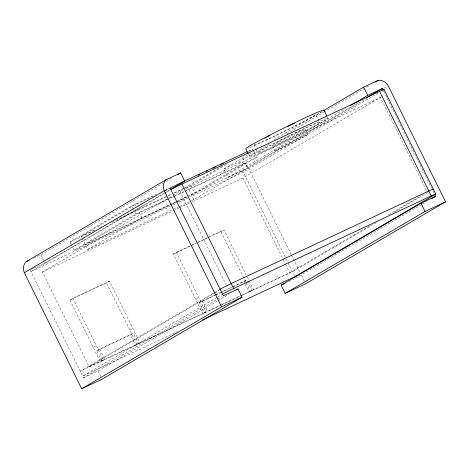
<?xml version="1.0" encoding="UTF-8"?>
<svg xmlns="http://www.w3.org/2000/svg" width="469" height="469" viewBox="0 0 469 469"><rect width="100%" height="100%" fill="white"/><g stroke="black" fill="none" stroke-linecap="round" stroke-linejoin="round"><path stroke-width="0.35" stroke-dasharray="2.35 1.76" d="M33.762 258.138L40.768 254.855L162.989 183.256M166.143 181.409L171.812 178.091M71.024 243.845L70.086 241.945L131.701 205.85L157.443 193.791M81.811 237.566L81.184 236.3L135.242 204.636L154.477 195.62M165.018 190.971L169.432 188.386M34.014 268.157L44.836 263.086L163.91 193.334M164.537 192.964L169.579 190.009M165.833 192.612L31.007 271.592L170.3 206.313M166.466 192.243L169.614 190.402M71.335 244.478L74.155 250.176L135.77 214.081L168.77 198.616M184.669 187.799L223.777 165.199M109.47 281.095L106.451 282.866L136.96 344.598L139.985 342.827L109.47 281.095L72.871 298.249L103.385 359.981L89.11 366.67L42.327 272.014L172.352 195.849M172.985 195.479L183.238 189.863M184.921 188.128L190.865 185.343L227.957 163.611M248.705 151.458L252.48 149.248L256.549 157.478L194.934 193.574L189.652 196.048M358.398 102.553L242.467 170.458L227.828 177.323L223.76 169.092L255.265 150.637M274.166 139.569L321.417 111.886M82.122 238.199L87.691 249.473L141.749 217.804L169.614 204.748M223.76 169.092L238.404 162.227L269.276 144.147M286.917 133.812L323.458 112.408M324.085 112.038L369.449 85.464M227.828 177.323L345.647 108.31M238.404 162.227A10.336 9.087 59.6 0 1 248.324 167.714L366.77 98.332M383.783 88.365L387.564 86.155M191.844 200.662L247.89 168.06L241.693 155.526M378.108 93.126L243.282 172.105L190.197 196.986M192.583 201.594L242.895 178.021L380.494 97.417L427.271 192.067M103.385 359.981L100.36 361.751L69.852 300.019L72.871 298.249M176.367 252.281L205.862 311.949L202.837 313.726L173.342 254.051L191.569 245.158M197.132 242.901L223.948 229.98L246.319 275.25M93.237 347.347L96.262 345.577M129.837 330.194L132.862 328.423M138.519 343.513L104.845 359.295L101.82 361.066L96.737 350.777L99.762 349.006L133.43 333.225L138.519 343.513L135.494 345.284L130.411 334.995L133.43 333.225M195.72 299.322L198.745 297.545M220.096 289.256L80.228 371.184L220.061 305.653M89.11 366.67L214.087 293.459M214.714 293.09L219.134 290.504M221.116 304.803L204.302 313.04L199.214 302.751L214.714 295.13M216.866 297.516L82.667 376.126L177.546 331.659M217.499 297.147L222.535 294.192M232.706 287.051L246.893 280.052L232.448 286.823M30.192 269.945L83.482 377.768L217.047 299.527M217.68 299.158L222.089 296.578M83.482 377.768L98.121 370.909L217.2 301.157M217.827 300.787L229.171 294.145M247.526 281.336L251.976 290.34L248.951 292.111L245.14 284.396M369.836 225.718L289.672 272.671L253.442 289.654L250.417 291.425L245.885 282.256M388.772 214.62L420.963 195.766M376.296 222.617L292.504 271.698L241.072 295.804M393.942 212.281L427.329 192.718M421.766 204.472L293.213 279.477M422.393 204.103L426.808 201.518M165.364 190.074L169.321 188.221M248.523 151.106L252.48 149.248M165.094 190.643L169.737 188.468M81.184 236.3L96.444 229.148M99.762 227.594L101.75 226.662M116.341 219.826L173.395 193.087M174.058 192.777L184.006 188.11M70.086 241.945L95.166 230.191M111.663 222.458L167.105 196.476M167.761 196.165L171.724 194.313M174.362 193.076L184.264 188.432M185.882 188.62L380.494 97.417M169.432 198.305L174.052 196.142M174.708 195.831L185.929 190.572M186.592 190.267L256.549 157.478M173.143 197.009L139.311 212.867L85.252 244.531L186.75 196.962M173.806 196.699L184.417 191.727M185.079 191.416L245.445 163.124L189.4 195.72M31.464 269.353L33.375 268.456M170.276 204.437L175.582 201.951M176.244 201.641L186.861 196.663M187.524 196.353L247.89 168.06M74.155 250.176L171.173 204.707M171.83 204.396L177.112 201.922M177.769 201.617L188.989 196.359M172.95 205.07L176.268 203.517M178.924 202.274L187.541 198.229M87.691 249.473L179.24 206.565M179.903 206.254L191.176 200.972M42.327 272.014L172.727 210.903M173.389 210.593L178.683 208.107M179.346 207.802L189.939 202.837M69.852 300.019L106.451 282.866M192.226 244.847L195.532 243.3M198.176 242.057L208.746 237.103M209.409 236.792L223.948 229.98M173.342 254.051L190.525 245.996M191.188 245.686L196.476 243.212M215.371 294.825L231.792 287.128M96.737 350.777L130.411 334.995M199.214 302.751L214.978 295.364M215.634 295.054L220.231 292.902M220.887 292.592L232.049 287.362M139.985 342.827L205.862 311.949M221.773 304.498L241.471 295.265M242.127 294.954L251.976 290.34M220.717 305.342L240.415 296.109M288.757 281.564L290.669 280.667M383.63 91.144L431.427 187.858M432.981 191L433.895 192.853M327.415 117.133L328.042 118.399A43.64 1.677 -26.3 0 1 268.585 149.289A43.64 1.677 -26.3 0 1 270.138 145.284A43.64 1.677 -26.3 0 1 328.042 118.399M319.805 122.456A34.454 1.325 -26.3 0 0 274.089 143.678A34.454 1.325 -26.3 0 0 272.864 146.838A34.454 1.325 -26.3 0 0 319.805 122.456L315.737 114.225A34.454 1.325 -26.3 0 1 287.374 129.649A34.454 1.325 -26.3 0 1 254.497 144.675M305.378 129.503L307.822 134.439M272.46 145.812L274.904 150.754M253.993 144.722L258.061 152.953M248.582 154.494L249.83 157.027M248.324 167.714L291.102 254.262M291.425 254.919L300.172 272.624M301.473 275.244L304.387 281.148M242.467 170.458L295.112 276.974M242.895 178.021L282.578 258.308M282.901 258.964L285.158 263.531M285.48 264.188L289.672 272.671M247.292 277.214L253.442 289.654M220.922 231.75L245.563 281.605M243.868 281.822L244.818 283.751M190.865 185.343L194.934 193.574M187.324 186.556L193.832 199.73M179.926 191.411L226.709 286.067M202.239 300.975L207.327 311.264M135.242 204.636L135.869 205.903M137.118 208.435L141.749 217.804M131.701 205.85L132.639 207.749M132.956 208.383L135.77 214.081M99.762 349.006L104.845 359.295M40.768 254.855L44.836 263.086M98.121 370.909L100.941 376.607M322.209 111.552A43.64 1.677 -26.3 0 1 288.048 129.714A43.64 1.677 -26.3 0 1 249.889 147.512M249.297 147.747A43.64 1.677 -26.3 0 1 247.784 148.315M277.83 143.713A18.373 0.704 -26.3 0 0 305.02 129.884A18.373 0.704 -26.3 0 0 283.915 139.375A18.373 0.704 -26.3 0 0 277.83 143.713M280.269 148.65A18.373 0.704 -26.3 0 0 307.459 134.82A18.373 0.704 -26.3 0 0 286.354 144.317A18.373 0.704 -26.3 0 0 280.269 148.65"/><path stroke-width="0.7" d="M184.698 181.157L170.059 188.016L223.35 295.839L237.988 288.98L242.057 297.211L102.189 379.14L81.694 388.748L24.335 272.694A10.336 9.087 59.6 0 1 26.123 261.714L165.991 179.785L180.635 172.926L184.698 181.157L170.212 189.64M177.481 174.767L180.635 172.926M24.335 272.694L164.203 190.76A10.336 9.087 59.6 0 1 165.991 179.785M323.938 110.408L363.627 87.158L378.266 80.299A10.336 9.087 59.6 0 1 388.191 85.786L445.55 201.84L305.682 283.768L285.187 293.377L281.119 285.146L420.986 203.212L435.625 196.353L434.657 194.389M375.118 82.145L378.266 80.299M350.689 105.355L367.696 95.389L382.335 88.53L383.308 90.488M366.588 97.757L382.335 88.53M236.1 290.082L237.988 288.98M81.694 388.748L221.561 306.814L242.057 297.211M431.843 198.569L435.625 196.353M285.187 293.377L425.055 211.443L445.55 201.84M182.523 182.036L247.198 151.722M198.264 175.101L199.589 174.48M206.219 171.373L207.55 170.745M212.856 168.26L215.511 167.017M220.817 164.531L223.467 163.288M170.874 189.664A9.187 0.352 -26.3 0 1 181.972 184.018L379.609 91.391A9.187 0.352 -26.3 0 1 383.877 89.72M26.123 261.714L29.307 260.225M222.535 294.192A9.187 0.352 -26.3 0 1 233.638 288.546L431.275 195.925A9.187 0.352 -26.3 0 1 434.81 194.705L294.948 276.64L202.749 319.846M281.119 285.146L284.941 283.352M384.058 89.526L435.724 194.06M379.609 91.391L431.275 195.925M363.627 87.158L367.696 95.389M420.986 203.212L425.055 211.443M323.973 110.168L326.787 115.866M248.265 153.861L245.762 148.796A43.64 1.677 -26.3 0 1 287.116 126.448A43.64 1.677 -26.3 0 1 323.469 110.678M181.972 184.018L233.638 288.546M164.203 190.76L221.561 306.814M220.096 289.256A9.187 0.352 -26.3 0 1 231.194 283.61L428.83 190.983A9.187 0.352 -26.3 0 1 433.098 189.312M264.709 138.244A34.454 1.325 -26.3 0 1 266.398 137.353M267.565 136.731A34.454 1.325 -26.3 0 1 270.021 135.447M287.866 126.472A34.454 1.325 -26.3 0 1 290.311 125.282M290.915 124.989A34.454 1.325 -26.3 0 1 294.485 123.271"/></g></svg>
